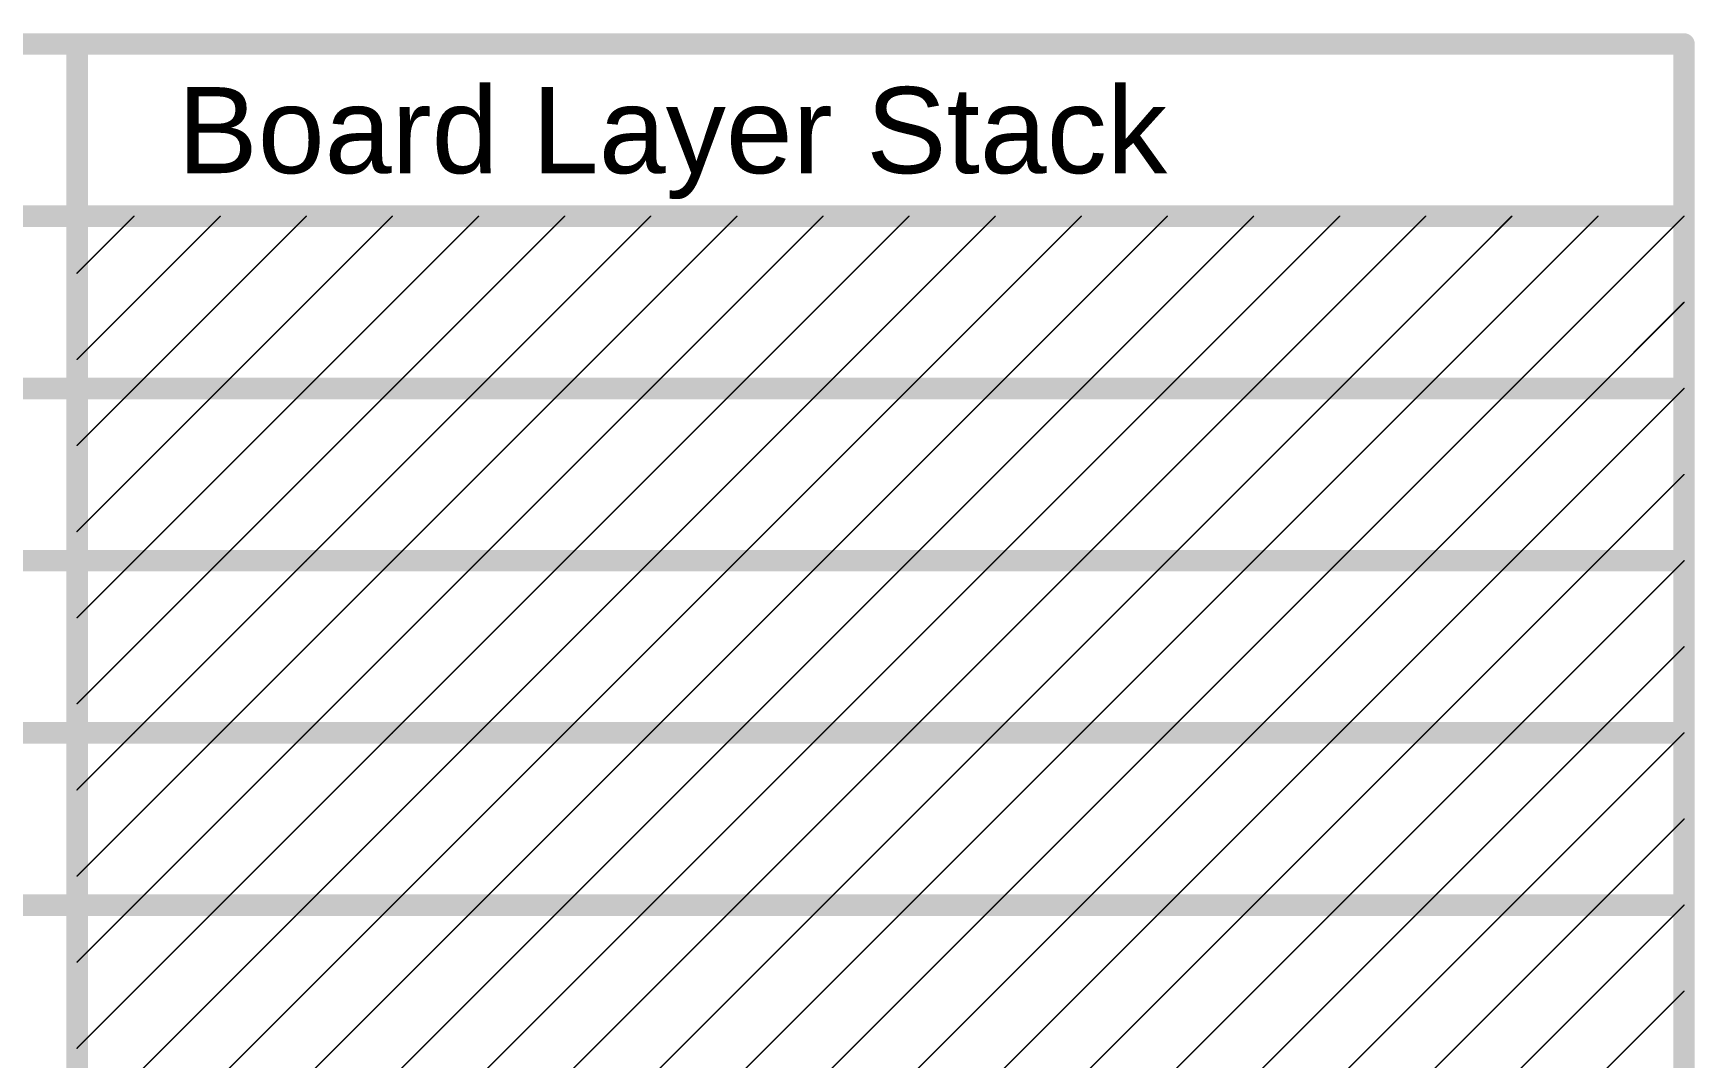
# Model space of a CAD drawing. Header units: inches. Extents: x -36 to 349, y -11 to 240.
# Drawn here: x 319.51 to 348.92, y 107.48 to 125.62 of the extents above; entities that cross this region are included whole.
import ezdxf

# ---------------------------------------------------------------- set-up
doc = ezdxf.new("R2010")
doc.units = ezdxf.units.IN
doc.layers.add('Fabrication', color=76, linetype='Continuous')
doc.styles.add('Arial', font='', dxfattribs={"height": 0.2})
doc.styles.get('Arial').set_extended_font_data('Arial')

msp = doc.modelspace()

# ---------------------------------------------------------------- linework, layer by layer
at = {"layer": 'Fabrication'}
for points in [[(233.441, 125.425, 0.381, 0.381, 0), (348.726, 125.425, 0.381, 0.381, 0)], [(320.286, 88.849, 0.381, 0.381, 0), (320.286, 125.425, 0.381, 0.381, 0)], [(348.726, 88.849, 0.381, 0.381, 0), (348.726, 125.425, 0.381, 0.381, 0)], [(233.441, 122.377, 0.381, 0.381, 0), (348.726, 122.377, 0.381, 0.381, 0)], [(320.286, 119.845, 0.0254, 0.0254, 0), (322.818, 122.377, 0.0254, 0.0254, 0)], [(320.286, 121.369, 0.0254, 0.0254, 0), (321.294, 122.377, 0.0254, 0.0254, 0)], [(321.294, 119.329, 0.0254, 0.0254, 0), (324.342, 122.377, 0.0254, 0.0254, 0)], [(322.818, 119.329, 0.0254, 0.0254, 0), (325.866, 122.377, 0.0254, 0.0254, 0)], [(324.342, 119.329, 0.0254, 0.0254, 0), (327.39, 122.377, 0.0254, 0.0254, 0)], [(325.866, 119.329, 0.0254, 0.0254, 0), (328.914, 122.377, 0.0254, 0.0254, 0)], [(327.39, 119.329, 0.0254, 0.0254, 0), (330.438, 122.377, 0.0254, 0.0254, 0)], [(328.914, 119.329, 0.0254, 0.0254, 0), (331.962, 122.377, 0.0254, 0.0254, 0)], [(330.438, 119.329, 0.0254, 0.0254, 0), (333.486, 122.377, 0.0254, 0.0254, 0)], [(331.962, 119.329, 0.0254, 0.0254, 0), (335.01, 122.377, 0.0254, 0.0254, 0)], [(333.486, 119.329, 0.0254, 0.0254, 0), (336.534, 122.377, 0.0254, 0.0254, 0)], [(335.01, 119.329, 0.0254, 0.0254, 0), (338.058, 122.377, 0.0254, 0.0254, 0)], [(336.534, 119.329, 0.0254, 0.0254, 0), (339.582, 122.377, 0.0254, 0.0254, 0)], [(338.058, 119.329, 0.0254, 0.0254, 0), (341.106, 122.377, 0.0254, 0.0254, 0)], [(339.582, 119.329, 0.0254, 0.0254, 0), (342.63, 122.377, 0.0254, 0.0254, 0)], [(341.106, 119.329, 0.0254, 0.0254, 0), (344.154, 122.377, 0.0254, 0.0254, 0)], [(342.63, 119.329, 0.0254, 0.0254, 0), (345.678, 122.377, 0.0254, 0.0254, 0)], [(344.154, 119.329, 0.0254, 0.0254, 0), (347.202, 122.377, 0.0254, 0.0254, 0)], [(345.678, 119.329, 0.0254, 0.0254, 0), (348.726, 122.377, 0.0254, 0.0254, 0)], [(347.202, 119.329, 0.0254, 0.0254, 0), (348.726, 120.853, 0.0254, 0.0254, 0)], [(305.812, 119.329, 0.381, 0.381, 0), (320.286, 119.329, 0.381, 0.381, 0)], [(320.286, 119.329, 0.381, 0.381, 0), (348.726, 119.329, 0.381, 0.381, 0)], [(320.286, 116.797, 0.0254, 0.0254, 0), (322.818, 119.329, 0.0254, 0.0254, 0)], [(320.286, 118.321, 0.0254, 0.0254, 0), (321.294, 119.329, 0.0254, 0.0254, 0)], [(321.294, 116.281, 0.0254, 0.0254, 0), (324.342, 119.329, 0.0254, 0.0254, 0)], [(322.818, 116.281, 0.0254, 0.0254, 0), (325.866, 119.329, 0.0254, 0.0254, 0)], [(324.342, 116.281, 0.0254, 0.0254, 0), (327.39, 119.329, 0.0254, 0.0254, 0)], [(325.866, 116.281, 0.0254, 0.0254, 0), (328.914, 119.329, 0.0254, 0.0254, 0)], [(327.39, 116.281, 0.0254, 0.0254, 0), (330.438, 119.329, 0.0254, 0.0254, 0)], [(328.914, 116.281, 0.0254, 0.0254, 0), (331.962, 119.329, 0.0254, 0.0254, 0)], [(330.438, 116.281, 0.0254, 0.0254, 0), (333.486, 119.329, 0.0254, 0.0254, 0)], [(331.962, 116.281, 0.0254, 0.0254, 0), (335.01, 119.329, 0.0254, 0.0254, 0)], [(333.486, 116.281, 0.0254, 0.0254, 0), (336.534, 119.329, 0.0254, 0.0254, 0)], [(335.01, 116.281, 0.0254, 0.0254, 0), (338.058, 119.329, 0.0254, 0.0254, 0)], [(336.534, 116.281, 0.0254, 0.0254, 0), (339.582, 119.329, 0.0254, 0.0254, 0)], [(338.058, 116.281, 0.0254, 0.0254, 0), (341.106, 119.329, 0.0254, 0.0254, 0)], [(339.582, 116.281, 0.0254, 0.0254, 0), (342.63, 119.329, 0.0254, 0.0254, 0)], [(341.106, 116.281, 0.0254, 0.0254, 0), (344.154, 119.329, 0.0254, 0.0254, 0)], [(342.63, 116.281, 0.0254, 0.0254, 0), (345.678, 119.329, 0.0254, 0.0254, 0)], [(344.154, 116.281, 0.0254, 0.0254, 0), (347.202, 119.329, 0.0254, 0.0254, 0)], [(345.678, 116.281, 0.0254, 0.0254, 0), (348.726, 119.329, 0.0254, 0.0254, 0)], [(347.202, 116.281, 0.0254, 0.0254, 0), (348.726, 117.805, 0.0254, 0.0254, 0)], [(305.812, 116.281, 0.381, 0.381, 0), (320.286, 116.281, 0.381, 0.381, 0)], [(320.286, 116.281, 0.381, 0.381, 0), (348.726, 116.281, 0.381, 0.381, 0)], [(320.286, 113.749, 0.0254, 0.0254, 0), (322.818, 116.281, 0.0254, 0.0254, 0)], [(320.286, 115.273, 0.0254, 0.0254, 0), (321.294, 116.281, 0.0254, 0.0254, 0)], [(321.294, 113.233, 0.0254, 0.0254, 0), (324.342, 116.281, 0.0254, 0.0254, 0)], [(322.818, 113.233, 0.0254, 0.0254, 0), (325.866, 116.281, 0.0254, 0.0254, 0)], [(324.342, 113.233, 0.0254, 0.0254, 0), (327.39, 116.281, 0.0254, 0.0254, 0)], [(325.866, 113.233, 0.0254, 0.0254, 0), (328.914, 116.281, 0.0254, 0.0254, 0)], [(327.39, 113.233, 0.0254, 0.0254, 0), (330.438, 116.281, 0.0254, 0.0254, 0)], [(328.914, 113.233, 0.0254, 0.0254, 0), (331.962, 116.281, 0.0254, 0.0254, 0)], [(330.438, 113.233, 0.0254, 0.0254, 0), (333.486, 116.281, 0.0254, 0.0254, 0)], [(331.962, 113.233, 0.0254, 0.0254, 0), (335.01, 116.281, 0.0254, 0.0254, 0)], [(333.486, 113.233, 0.0254, 0.0254, 0), (336.534, 116.281, 0.0254, 0.0254, 0)], [(335.01, 113.233, 0.0254, 0.0254, 0), (338.058, 116.281, 0.0254, 0.0254, 0)], [(336.534, 113.233, 0.0254, 0.0254, 0), (339.582, 116.281, 0.0254, 0.0254, 0)], [(338.058, 113.233, 0.0254, 0.0254, 0), (341.106, 116.281, 0.0254, 0.0254, 0)], [(339.582, 113.233, 0.0254, 0.0254, 0), (342.63, 116.281, 0.0254, 0.0254, 0)], [(341.106, 113.233, 0.0254, 0.0254, 0), (344.154, 116.281, 0.0254, 0.0254, 0)], [(342.63, 113.233, 0.0254, 0.0254, 0), (345.678, 116.281, 0.0254, 0.0254, 0)], [(344.154, 113.233, 0.0254, 0.0254, 0), (347.202, 116.281, 0.0254, 0.0254, 0)], [(345.678, 113.233, 0.0254, 0.0254, 0), (348.726, 116.281, 0.0254, 0.0254, 0)], [(347.202, 113.233, 0.0254, 0.0254, 0), (348.726, 114.757, 0.0254, 0.0254, 0)], [(305.812, 113.233, 0.381, 0.381, 0), (320.286, 113.233, 0.381, 0.381, 0)], [(320.286, 113.233, 0.381, 0.381, 0), (348.726, 113.233, 0.381, 0.381, 0)], [(320.286, 110.701, 0.0254, 0.0254, 0), (322.818, 113.233, 0.0254, 0.0254, 0)], [(320.286, 112.225, 0.0254, 0.0254, 0), (321.294, 113.233, 0.0254, 0.0254, 0)], [(321.294, 110.185, 0.0254, 0.0254, 0), (324.342, 113.233, 0.0254, 0.0254, 0)], [(322.818, 110.185, 0.0254, 0.0254, 0), (325.866, 113.233, 0.0254, 0.0254, 0)], [(324.342, 110.185, 0.0254, 0.0254, 0), (327.39, 113.233, 0.0254, 0.0254, 0)], [(325.866, 110.185, 0.0254, 0.0254, 0), (328.914, 113.233, 0.0254, 0.0254, 0)], [(327.39, 110.185, 0.0254, 0.0254, 0), (330.438, 113.233, 0.0254, 0.0254, 0)], [(328.914, 110.185, 0.0254, 0.0254, 0), (331.962, 113.233, 0.0254, 0.0254, 0)], [(330.438, 110.185, 0.0254, 0.0254, 0), (333.486, 113.233, 0.0254, 0.0254, 0)], [(331.962, 110.185, 0.0254, 0.0254, 0), (335.01, 113.233, 0.0254, 0.0254, 0)], [(333.486, 110.185, 0.0254, 0.0254, 0), (336.534, 113.233, 0.0254, 0.0254, 0)], [(335.01, 110.185, 0.0254, 0.0254, 0), (338.058, 113.233, 0.0254, 0.0254, 0)], [(336.534, 110.185, 0.0254, 0.0254, 0), (339.582, 113.233, 0.0254, 0.0254, 0)], [(338.058, 110.185, 0.0254, 0.0254, 0), (341.106, 113.233, 0.0254, 0.0254, 0)], [(339.582, 110.185, 0.0254, 0.0254, 0), (342.63, 113.233, 0.0254, 0.0254, 0)], [(341.106, 110.185, 0.0254, 0.0254, 0), (344.154, 113.233, 0.0254, 0.0254, 0)], [(342.63, 110.185, 0.0254, 0.0254, 0), (345.678, 113.233, 0.0254, 0.0254, 0)], [(344.154, 110.185, 0.0254, 0.0254, 0), (347.202, 113.233, 0.0254, 0.0254, 0)], [(345.678, 110.185, 0.0254, 0.0254, 0), (348.726, 113.233, 0.0254, 0.0254, 0)], [(347.202, 110.185, 0.0254, 0.0254, 0), (348.726, 111.709, 0.0254, 0.0254, 0)], [(305.812, 110.185, 0.381, 0.381, 0), (320.286, 110.185, 0.381, 0.381, 0)], [(320.286, 110.185, 0.381, 0.381, 0), (348.726, 110.185, 0.381, 0.381, 0)], [(320.286, 107.653, 0.0254, 0.0254, 0), (322.818, 110.185, 0.0254, 0.0254, 0)], [(320.286, 109.177, 0.0254, 0.0254, 0), (321.294, 110.185, 0.0254, 0.0254, 0)], [(321.294, 107.137, 0.0254, 0.0254, 0), (324.342, 110.185, 0.0254, 0.0254, 0)], [(322.818, 107.137, 0.0254, 0.0254, 0), (325.866, 110.185, 0.0254, 0.0254, 0)], [(324.342, 107.137, 0.0254, 0.0254, 0), (327.39, 110.185, 0.0254, 0.0254, 0)], [(325.866, 107.137, 0.0254, 0.0254, 0), (328.914, 110.185, 0.0254, 0.0254, 0)], [(327.39, 107.137, 0.0254, 0.0254, 0), (330.438, 110.185, 0.0254, 0.0254, 0)], [(328.914, 107.137, 0.0254, 0.0254, 0), (331.962, 110.185, 0.0254, 0.0254, 0)], [(330.438, 107.137, 0.0254, 0.0254, 0), (333.486, 110.185, 0.0254, 0.0254, 0)], [(331.962, 107.137, 0.0254, 0.0254, 0), (335.01, 110.185, 0.0254, 0.0254, 0)], [(333.486, 107.137, 0.0254, 0.0254, 0), (336.534, 110.185, 0.0254, 0.0254, 0)], [(335.01, 107.137, 0.0254, 0.0254, 0), (338.058, 110.185, 0.0254, 0.0254, 0)], [(336.534, 107.137, 0.0254, 0.0254, 0), (339.582, 110.185, 0.0254, 0.0254, 0)], [(338.058, 107.137, 0.0254, 0.0254, 0), (341.106, 110.185, 0.0254, 0.0254, 0)], [(339.582, 107.137, 0.0254, 0.0254, 0), (342.63, 110.185, 0.0254, 0.0254, 0)], [(341.106, 107.137, 0.0254, 0.0254, 0), (344.154, 110.185, 0.0254, 0.0254, 0)], [(342.63, 107.137, 0.0254, 0.0254, 0), (345.678, 110.185, 0.0254, 0.0254, 0)], [(344.154, 107.137, 0.0254, 0.0254, 0), (347.202, 110.185, 0.0254, 0.0254, 0)], [(345.678, 107.137, 0.0254, 0.0254, 0), (348.726, 110.185, 0.0254, 0.0254, 0)], [(347.202, 107.137, 0.0254, 0.0254, 0), (348.726, 108.661, 0.0254, 0.0254, 0)]]:
    msp.add_lwpolyline(points, format="xyseb", dxfattribs=at)
for points in [[(320.191, 125.425, 0.191, 0.191, 1), (320.382, 125.425, 0.191, 0.191, 1)], [(348.631, 125.425, 0.191, 0.191, 1), (348.821, 125.425, 0.191, 0.191, 1)], [(348.631, 125.425, 0.191, 0.191, 1), (348.821, 125.425, 0.191, 0.191, 1)], [(321.288, 122.377, 0.0127, 0.0127, 1), (321.301, 122.377, 0.0127, 0.0127, 1)], [(322.812, 122.377, 0.0127, 0.0127, 1), (322.825, 122.377, 0.0127, 0.0127, 1)], [(324.336, 122.377, 0.0127, 0.0127, 1), (324.349, 122.377, 0.0127, 0.0127, 1)], [(325.86, 122.377, 0.0127, 0.0127, 1), (325.873, 122.377, 0.0127, 0.0127, 1)], [(327.384, 122.377, 0.0127, 0.0127, 1), (327.397, 122.377, 0.0127, 0.0127, 1)], [(328.908, 122.377, 0.0127, 0.0127, 1), (328.921, 122.377, 0.0127, 0.0127, 1)], [(330.432, 122.377, 0.0127, 0.0127, 1), (330.445, 122.377, 0.0127, 0.0127, 1)], [(331.956, 122.377, 0.0127, 0.0127, 1), (331.969, 122.377, 0.0127, 0.0127, 1)], [(333.48, 122.377, 0.0127, 0.0127, 1), (333.493, 122.377, 0.0127, 0.0127, 1)], [(335.004, 122.377, 0.0127, 0.0127, 1), (335.017, 122.377, 0.0127, 0.0127, 1)], [(336.528, 122.377, 0.0127, 0.0127, 1), (336.541, 122.377, 0.0127, 0.0127, 1)], [(338.052, 122.377, 0.0127, 0.0127, 1), (338.065, 122.377, 0.0127, 0.0127, 1)], [(339.576, 122.377, 0.0127, 0.0127, 1), (339.589, 122.377, 0.0127, 0.0127, 1)], [(341.1, 122.377, 0.0127, 0.0127, 1), (341.113, 122.377, 0.0127, 0.0127, 1)], [(342.624, 122.377, 0.0127, 0.0127, 1), (342.637, 122.377, 0.0127, 0.0127, 1)], [(344.148, 122.377, 0.0127, 0.0127, 1), (344.161, 122.377, 0.0127, 0.0127, 1)], [(345.672, 122.377, 0.0127, 0.0127, 1), (345.685, 122.377, 0.0127, 0.0127, 1)], [(347.196, 122.377, 0.0127, 0.0127, 1), (347.209, 122.377, 0.0127, 0.0127, 1)], [(348.631, 122.377, 0.191, 0.191, 1), (348.821, 122.377, 0.191, 0.191, 1)], [(348.72, 122.377, 0.0127, 0.0127, 1), (348.733, 122.377, 0.0127, 0.0127, 1)], [(320.28, 121.369, 0.0127, 0.0127, 1), (320.293, 121.369, 0.0127, 0.0127, 1)], [(348.72, 120.853, 0.0127, 0.0127, 1), (348.733, 120.853, 0.0127, 0.0127, 1)], [(320.28, 119.845, 0.0127, 0.0127, 1), (320.293, 119.845, 0.0127, 0.0127, 1)], [(320.191, 119.329, 0.191, 0.191, 1), (320.382, 119.329, 0.191, 0.191, 1)], [(320.191, 119.329, 0.191, 0.191, 1), (320.382, 119.329, 0.191, 0.191, 1)], [(348.631, 119.329, 0.191, 0.191, 1), (348.821, 119.329, 0.191, 0.191, 1)], [(321.288, 119.329, 0.0127, 0.0127, 1), (321.301, 119.329, 0.0127, 0.0127, 1)], [(321.288, 119.329, 0.0127, 0.0127, 1), (321.301, 119.329, 0.0127, 0.0127, 1)], [(322.812, 119.329, 0.0127, 0.0127, 1), (322.825, 119.329, 0.0127, 0.0127, 1)], [(322.812, 119.329, 0.0127, 0.0127, 1), (322.825, 119.329, 0.0127, 0.0127, 1)], [(324.336, 119.329, 0.0127, 0.0127, 1), (324.349, 119.329, 0.0127, 0.0127, 1)], [(324.336, 119.329, 0.0127, 0.0127, 1), (324.349, 119.329, 0.0127, 0.0127, 1)], [(325.86, 119.329, 0.0127, 0.0127, 1), (325.873, 119.329, 0.0127, 0.0127, 1)], [(325.86, 119.329, 0.0127, 0.0127, 1), (325.873, 119.329, 0.0127, 0.0127, 1)], [(327.384, 119.329, 0.0127, 0.0127, 1), (327.397, 119.329, 0.0127, 0.0127, 1)], [(327.384, 119.329, 0.0127, 0.0127, 1), (327.397, 119.329, 0.0127, 0.0127, 1)], [(328.908, 119.329, 0.0127, 0.0127, 1), (328.921, 119.329, 0.0127, 0.0127, 1)], [(328.908, 119.329, 0.0127, 0.0127, 1), (328.921, 119.329, 0.0127, 0.0127, 1)], [(330.432, 119.329, 0.0127, 0.0127, 1), (330.445, 119.329, 0.0127, 0.0127, 1)], [(330.432, 119.329, 0.0127, 0.0127, 1), (330.445, 119.329, 0.0127, 0.0127, 1)], [(331.956, 119.329, 0.0127, 0.0127, 1), (331.969, 119.329, 0.0127, 0.0127, 1)], [(331.956, 119.329, 0.0127, 0.0127, 1), (331.969, 119.329, 0.0127, 0.0127, 1)], [(333.48, 119.329, 0.0127, 0.0127, 1), (333.493, 119.329, 0.0127, 0.0127, 1)], [(333.48, 119.329, 0.0127, 0.0127, 1), (333.493, 119.329, 0.0127, 0.0127, 1)], [(335.004, 119.329, 0.0127, 0.0127, 1), (335.017, 119.329, 0.0127, 0.0127, 1)], [(335.004, 119.329, 0.0127, 0.0127, 1), (335.017, 119.329, 0.0127, 0.0127, 1)], [(336.528, 119.329, 0.0127, 0.0127, 1), (336.541, 119.329, 0.0127, 0.0127, 1)], [(336.528, 119.329, 0.0127, 0.0127, 1), (336.541, 119.329, 0.0127, 0.0127, 1)], [(338.052, 119.329, 0.0127, 0.0127, 1), (338.065, 119.329, 0.0127, 0.0127, 1)], [(338.052, 119.329, 0.0127, 0.0127, 1), (338.065, 119.329, 0.0127, 0.0127, 1)], [(339.576, 119.329, 0.0127, 0.0127, 1), (339.589, 119.329, 0.0127, 0.0127, 1)], [(339.576, 119.329, 0.0127, 0.0127, 1), (339.589, 119.329, 0.0127, 0.0127, 1)], [(341.1, 119.329, 0.0127, 0.0127, 1), (341.113, 119.329, 0.0127, 0.0127, 1)], [(341.1, 119.329, 0.0127, 0.0127, 1), (341.113, 119.329, 0.0127, 0.0127, 1)], [(342.624, 119.329, 0.0127, 0.0127, 1), (342.637, 119.329, 0.0127, 0.0127, 1)], [(342.624, 119.329, 0.0127, 0.0127, 1), (342.637, 119.329, 0.0127, 0.0127, 1)], [(344.148, 119.329, 0.0127, 0.0127, 1), (344.161, 119.329, 0.0127, 0.0127, 1)], [(344.148, 119.329, 0.0127, 0.0127, 1), (344.161, 119.329, 0.0127, 0.0127, 1)], [(345.672, 119.329, 0.0127, 0.0127, 1), (345.685, 119.329, 0.0127, 0.0127, 1)], [(345.672, 119.329, 0.0127, 0.0127, 1), (345.685, 119.329, 0.0127, 0.0127, 1)], [(347.196, 119.329, 0.0127, 0.0127, 1), (347.209, 119.329, 0.0127, 0.0127, 1)], [(347.196, 119.329, 0.0127, 0.0127, 1), (347.209, 119.329, 0.0127, 0.0127, 1)], [(348.72, 119.329, 0.0127, 0.0127, 1), (348.733, 119.329, 0.0127, 0.0127, 1)], [(320.28, 118.321, 0.0127, 0.0127, 1), (320.293, 118.321, 0.0127, 0.0127, 1)], [(348.72, 117.805, 0.0127, 0.0127, 1), (348.733, 117.805, 0.0127, 0.0127, 1)], [(320.28, 116.797, 0.0127, 0.0127, 1), (320.293, 116.797, 0.0127, 0.0127, 1)], [(320.191, 116.281, 0.191, 0.191, 1), (320.382, 116.281, 0.191, 0.191, 1)], [(320.191, 116.281, 0.191, 0.191, 1), (320.382, 116.281, 0.191, 0.191, 1)], [(348.631, 116.281, 0.191, 0.191, 1), (348.821, 116.281, 0.191, 0.191, 1)], [(321.288, 116.281, 0.0127, 0.0127, 1), (321.301, 116.281, 0.0127, 0.0127, 1)], [(321.288, 116.281, 0.0127, 0.0127, 1), (321.301, 116.281, 0.0127, 0.0127, 1)], [(322.812, 116.281, 0.0127, 0.0127, 1), (322.825, 116.281, 0.0127, 0.0127, 1)], [(322.812, 116.281, 0.0127, 0.0127, 1), (322.825, 116.281, 0.0127, 0.0127, 1)], [(324.336, 116.281, 0.0127, 0.0127, 1), (324.349, 116.281, 0.0127, 0.0127, 1)], [(324.336, 116.281, 0.0127, 0.0127, 1), (324.349, 116.281, 0.0127, 0.0127, 1)], [(325.86, 116.281, 0.0127, 0.0127, 1), (325.873, 116.281, 0.0127, 0.0127, 1)], [(325.86, 116.281, 0.0127, 0.0127, 1), (325.873, 116.281, 0.0127, 0.0127, 1)], [(327.384, 116.281, 0.0127, 0.0127, 1), (327.397, 116.281, 0.0127, 0.0127, 1)], [(327.384, 116.281, 0.0127, 0.0127, 1), (327.397, 116.281, 0.0127, 0.0127, 1)], [(328.908, 116.281, 0.0127, 0.0127, 1), (328.921, 116.281, 0.0127, 0.0127, 1)], [(328.908, 116.281, 0.0127, 0.0127, 1), (328.921, 116.281, 0.0127, 0.0127, 1)], [(330.432, 116.281, 0.0127, 0.0127, 1), (330.445, 116.281, 0.0127, 0.0127, 1)], [(330.432, 116.281, 0.0127, 0.0127, 1), (330.445, 116.281, 0.0127, 0.0127, 1)], [(331.956, 116.281, 0.0127, 0.0127, 1), (331.969, 116.281, 0.0127, 0.0127, 1)], [(331.956, 116.281, 0.0127, 0.0127, 1), (331.969, 116.281, 0.0127, 0.0127, 1)], [(333.48, 116.281, 0.0127, 0.0127, 1), (333.493, 116.281, 0.0127, 0.0127, 1)], [(333.48, 116.281, 0.0127, 0.0127, 1), (333.493, 116.281, 0.0127, 0.0127, 1)], [(335.004, 116.281, 0.0127, 0.0127, 1), (335.017, 116.281, 0.0127, 0.0127, 1)], [(335.004, 116.281, 0.0127, 0.0127, 1), (335.017, 116.281, 0.0127, 0.0127, 1)], [(336.528, 116.281, 0.0127, 0.0127, 1), (336.541, 116.281, 0.0127, 0.0127, 1)], [(336.528, 116.281, 0.0127, 0.0127, 1), (336.541, 116.281, 0.0127, 0.0127, 1)], [(338.052, 116.281, 0.0127, 0.0127, 1), (338.065, 116.281, 0.0127, 0.0127, 1)], [(338.052, 116.281, 0.0127, 0.0127, 1), (338.065, 116.281, 0.0127, 0.0127, 1)], [(339.576, 116.281, 0.0127, 0.0127, 1), (339.589, 116.281, 0.0127, 0.0127, 1)], [(339.576, 116.281, 0.0127, 0.0127, 1), (339.589, 116.281, 0.0127, 0.0127, 1)], [(341.1, 116.281, 0.0127, 0.0127, 1), (341.113, 116.281, 0.0127, 0.0127, 1)], [(341.1, 116.281, 0.0127, 0.0127, 1), (341.113, 116.281, 0.0127, 0.0127, 1)], [(342.624, 116.281, 0.0127, 0.0127, 1), (342.637, 116.281, 0.0127, 0.0127, 1)], [(342.624, 116.281, 0.0127, 0.0127, 1), (342.637, 116.281, 0.0127, 0.0127, 1)], [(344.148, 116.281, 0.0127, 0.0127, 1), (344.161, 116.281, 0.0127, 0.0127, 1)], [(344.148, 116.281, 0.0127, 0.0127, 1), (344.161, 116.281, 0.0127, 0.0127, 1)], [(345.672, 116.281, 0.0127, 0.0127, 1), (345.685, 116.281, 0.0127, 0.0127, 1)], [(345.672, 116.281, 0.0127, 0.0127, 1), (345.685, 116.281, 0.0127, 0.0127, 1)], [(347.196, 116.281, 0.0127, 0.0127, 1), (347.209, 116.281, 0.0127, 0.0127, 1)], [(347.196, 116.281, 0.0127, 0.0127, 1), (347.209, 116.281, 0.0127, 0.0127, 1)], [(348.72, 116.281, 0.0127, 0.0127, 1), (348.733, 116.281, 0.0127, 0.0127, 1)], [(320.28, 115.273, 0.0127, 0.0127, 1), (320.293, 115.273, 0.0127, 0.0127, 1)], [(348.72, 114.757, 0.0127, 0.0127, 1), (348.733, 114.757, 0.0127, 0.0127, 1)], [(320.28, 113.749, 0.0127, 0.0127, 1), (320.293, 113.749, 0.0127, 0.0127, 1)], [(320.191, 113.233, 0.191, 0.191, 1), (320.382, 113.233, 0.191, 0.191, 1)], [(320.191, 113.233, 0.191, 0.191, 1), (320.382, 113.233, 0.191, 0.191, 1)], [(321.288, 113.233, 0.0127, 0.0127, 1), (321.301, 113.233, 0.0127, 0.0127, 1)], [(321.288, 113.233, 0.0127, 0.0127, 1), (321.301, 113.233, 0.0127, 0.0127, 1)], [(322.812, 113.233, 0.0127, 0.0127, 1), (322.825, 113.233, 0.0127, 0.0127, 1)], [(322.812, 113.233, 0.0127, 0.0127, 1), (322.825, 113.233, 0.0127, 0.0127, 1)], [(324.336, 113.233, 0.0127, 0.0127, 1), (324.349, 113.233, 0.0127, 0.0127, 1)], [(324.336, 113.233, 0.0127, 0.0127, 1), (324.349, 113.233, 0.0127, 0.0127, 1)], [(325.86, 113.233, 0.0127, 0.0127, 1), (325.873, 113.233, 0.0127, 0.0127, 1)], [(325.86, 113.233, 0.0127, 0.0127, 1), (325.873, 113.233, 0.0127, 0.0127, 1)], [(327.384, 113.233, 0.0127, 0.0127, 1), (327.397, 113.233, 0.0127, 0.0127, 1)], [(327.384, 113.233, 0.0127, 0.0127, 1), (327.397, 113.233, 0.0127, 0.0127, 1)], [(328.908, 113.233, 0.0127, 0.0127, 1), (328.921, 113.233, 0.0127, 0.0127, 1)], [(328.908, 113.233, 0.0127, 0.0127, 1), (328.921, 113.233, 0.0127, 0.0127, 1)], [(330.432, 113.233, 0.0127, 0.0127, 1), (330.445, 113.233, 0.0127, 0.0127, 1)], [(330.432, 113.233, 0.0127, 0.0127, 1), (330.445, 113.233, 0.0127, 0.0127, 1)], [(331.956, 113.233, 0.0127, 0.0127, 1), (331.969, 113.233, 0.0127, 0.0127, 1)], [(331.956, 113.233, 0.0127, 0.0127, 1), (331.969, 113.233, 0.0127, 0.0127, 1)], [(333.48, 113.233, 0.0127, 0.0127, 1), (333.493, 113.233, 0.0127, 0.0127, 1)], [(333.48, 113.233, 0.0127, 0.0127, 1), (333.493, 113.233, 0.0127, 0.0127, 1)], [(335.004, 113.233, 0.0127, 0.0127, 1), (335.017, 113.233, 0.0127, 0.0127, 1)], [(335.004, 113.233, 0.0127, 0.0127, 1), (335.017, 113.233, 0.0127, 0.0127, 1)], [(336.528, 113.233, 0.0127, 0.0127, 1), (336.541, 113.233, 0.0127, 0.0127, 1)], [(336.528, 113.233, 0.0127, 0.0127, 1), (336.541, 113.233, 0.0127, 0.0127, 1)], [(338.052, 113.233, 0.0127, 0.0127, 1), (338.065, 113.233, 0.0127, 0.0127, 1)], [(338.052, 113.233, 0.0127, 0.0127, 1), (338.065, 113.233, 0.0127, 0.0127, 1)], [(339.576, 113.233, 0.0127, 0.0127, 1), (339.589, 113.233, 0.0127, 0.0127, 1)], [(339.576, 113.233, 0.0127, 0.0127, 1), (339.589, 113.233, 0.0127, 0.0127, 1)], [(341.1, 113.233, 0.0127, 0.0127, 1), (341.113, 113.233, 0.0127, 0.0127, 1)], [(341.1, 113.233, 0.0127, 0.0127, 1), (341.113, 113.233, 0.0127, 0.0127, 1)], [(342.624, 113.233, 0.0127, 0.0127, 1), (342.637, 113.233, 0.0127, 0.0127, 1)], [(342.624, 113.233, 0.0127, 0.0127, 1), (342.637, 113.233, 0.0127, 0.0127, 1)], [(344.148, 113.233, 0.0127, 0.0127, 1), (344.161, 113.233, 0.0127, 0.0127, 1)], [(344.148, 113.233, 0.0127, 0.0127, 1), (344.161, 113.233, 0.0127, 0.0127, 1)], [(345.672, 113.233, 0.0127, 0.0127, 1), (345.685, 113.233, 0.0127, 0.0127, 1)], [(345.672, 113.233, 0.0127, 0.0127, 1), (345.685, 113.233, 0.0127, 0.0127, 1)], [(347.196, 113.233, 0.0127, 0.0127, 1), (347.209, 113.233, 0.0127, 0.0127, 1)], [(347.196, 113.233, 0.0127, 0.0127, 1), (347.209, 113.233, 0.0127, 0.0127, 1)], [(348.631, 113.233, 0.191, 0.191, 1), (348.821, 113.233, 0.191, 0.191, 1)], [(348.72, 113.233, 0.0127, 0.0127, 1), (348.733, 113.233, 0.0127, 0.0127, 1)], [(320.28, 112.225, 0.0127, 0.0127, 1), (320.293, 112.225, 0.0127, 0.0127, 1)], [(348.72, 111.709, 0.0127, 0.0127, 1), (348.733, 111.709, 0.0127, 0.0127, 1)], [(320.28, 110.701, 0.0127, 0.0127, 1), (320.293, 110.701, 0.0127, 0.0127, 1)], [(320.191, 110.185, 0.191, 0.191, 1), (320.382, 110.185, 0.191, 0.191, 1)], [(320.191, 110.185, 0.191, 0.191, 1), (320.382, 110.185, 0.191, 0.191, 1)], [(348.631, 110.185, 0.191, 0.191, 1), (348.821, 110.185, 0.191, 0.191, 1)], [(321.288, 110.185, 0.0127, 0.0127, 1), (321.301, 110.185, 0.0127, 0.0127, 1)], [(321.288, 110.185, 0.0127, 0.0127, 1), (321.301, 110.185, 0.0127, 0.0127, 1)], [(322.812, 110.185, 0.0127, 0.0127, 1), (322.825, 110.185, 0.0127, 0.0127, 1)], [(322.812, 110.185, 0.0127, 0.0127, 1), (322.825, 110.185, 0.0127, 0.0127, 1)], [(324.336, 110.185, 0.0127, 0.0127, 1), (324.349, 110.185, 0.0127, 0.0127, 1)], [(324.336, 110.185, 0.0127, 0.0127, 1), (324.349, 110.185, 0.0127, 0.0127, 1)], [(325.86, 110.185, 0.0127, 0.0127, 1), (325.873, 110.185, 0.0127, 0.0127, 1)], [(325.86, 110.185, 0.0127, 0.0127, 1), (325.873, 110.185, 0.0127, 0.0127, 1)], [(327.384, 110.185, 0.0127, 0.0127, 1), (327.397, 110.185, 0.0127, 0.0127, 1)], [(327.384, 110.185, 0.0127, 0.0127, 1), (327.397, 110.185, 0.0127, 0.0127, 1)], [(328.908, 110.185, 0.0127, 0.0127, 1), (328.921, 110.185, 0.0127, 0.0127, 1)], [(328.908, 110.185, 0.0127, 0.0127, 1), (328.921, 110.185, 0.0127, 0.0127, 1)], [(330.432, 110.185, 0.0127, 0.0127, 1), (330.445, 110.185, 0.0127, 0.0127, 1)], [(330.432, 110.185, 0.0127, 0.0127, 1), (330.445, 110.185, 0.0127, 0.0127, 1)], [(331.956, 110.185, 0.0127, 0.0127, 1), (331.969, 110.185, 0.0127, 0.0127, 1)], [(331.956, 110.185, 0.0127, 0.0127, 1), (331.969, 110.185, 0.0127, 0.0127, 1)], [(333.48, 110.185, 0.0127, 0.0127, 1), (333.493, 110.185, 0.0127, 0.0127, 1)], [(333.48, 110.185, 0.0127, 0.0127, 1), (333.493, 110.185, 0.0127, 0.0127, 1)], [(335.004, 110.185, 0.0127, 0.0127, 1), (335.017, 110.185, 0.0127, 0.0127, 1)], [(335.004, 110.185, 0.0127, 0.0127, 1), (335.017, 110.185, 0.0127, 0.0127, 1)], [(336.528, 110.185, 0.0127, 0.0127, 1), (336.541, 110.185, 0.0127, 0.0127, 1)], [(336.528, 110.185, 0.0127, 0.0127, 1), (336.541, 110.185, 0.0127, 0.0127, 1)], [(338.052, 110.185, 0.0127, 0.0127, 1), (338.065, 110.185, 0.0127, 0.0127, 1)], [(338.052, 110.185, 0.0127, 0.0127, 1), (338.065, 110.185, 0.0127, 0.0127, 1)], [(339.576, 110.185, 0.0127, 0.0127, 1), (339.589, 110.185, 0.0127, 0.0127, 1)], [(339.576, 110.185, 0.0127, 0.0127, 1), (339.589, 110.185, 0.0127, 0.0127, 1)], [(341.1, 110.185, 0.0127, 0.0127, 1), (341.113, 110.185, 0.0127, 0.0127, 1)], [(341.1, 110.185, 0.0127, 0.0127, 1), (341.113, 110.185, 0.0127, 0.0127, 1)], [(342.624, 110.185, 0.0127, 0.0127, 1), (342.637, 110.185, 0.0127, 0.0127, 1)], [(342.624, 110.185, 0.0127, 0.0127, 1), (342.637, 110.185, 0.0127, 0.0127, 1)], [(344.148, 110.185, 0.0127, 0.0127, 1), (344.161, 110.185, 0.0127, 0.0127, 1)], [(344.148, 110.185, 0.0127, 0.0127, 1), (344.161, 110.185, 0.0127, 0.0127, 1)], [(345.672, 110.185, 0.0127, 0.0127, 1), (345.685, 110.185, 0.0127, 0.0127, 1)], [(345.672, 110.185, 0.0127, 0.0127, 1), (345.685, 110.185, 0.0127, 0.0127, 1)], [(347.196, 110.185, 0.0127, 0.0127, 1), (347.209, 110.185, 0.0127, 0.0127, 1)], [(347.196, 110.185, 0.0127, 0.0127, 1), (347.209, 110.185, 0.0127, 0.0127, 1)], [(348.72, 110.185, 0.0127, 0.0127, 1), (348.733, 110.185, 0.0127, 0.0127, 1)], [(320.28, 109.177, 0.0127, 0.0127, 1), (320.293, 109.177, 0.0127, 0.0127, 1)], [(348.72, 108.661, 0.0127, 0.0127, 1), (348.733, 108.661, 0.0127, 0.0127, 1)], [(320.28, 107.653, 0.0127, 0.0127, 1), (320.293, 107.653, 0.0127, 0.0127, 1)]]:
    msp.add_lwpolyline(points, format="xyseb", close=True, dxfattribs=at)

# ---------------------------------------------------------------- texts
at = {"layer": 'Fabrication', "style": 'Arial'}
msp.add_text('Board Layer Stack', height=1.524, dxfattribs=at).set_placement((322.064, 123.139))

doc.saveas('drawing.dxf')
